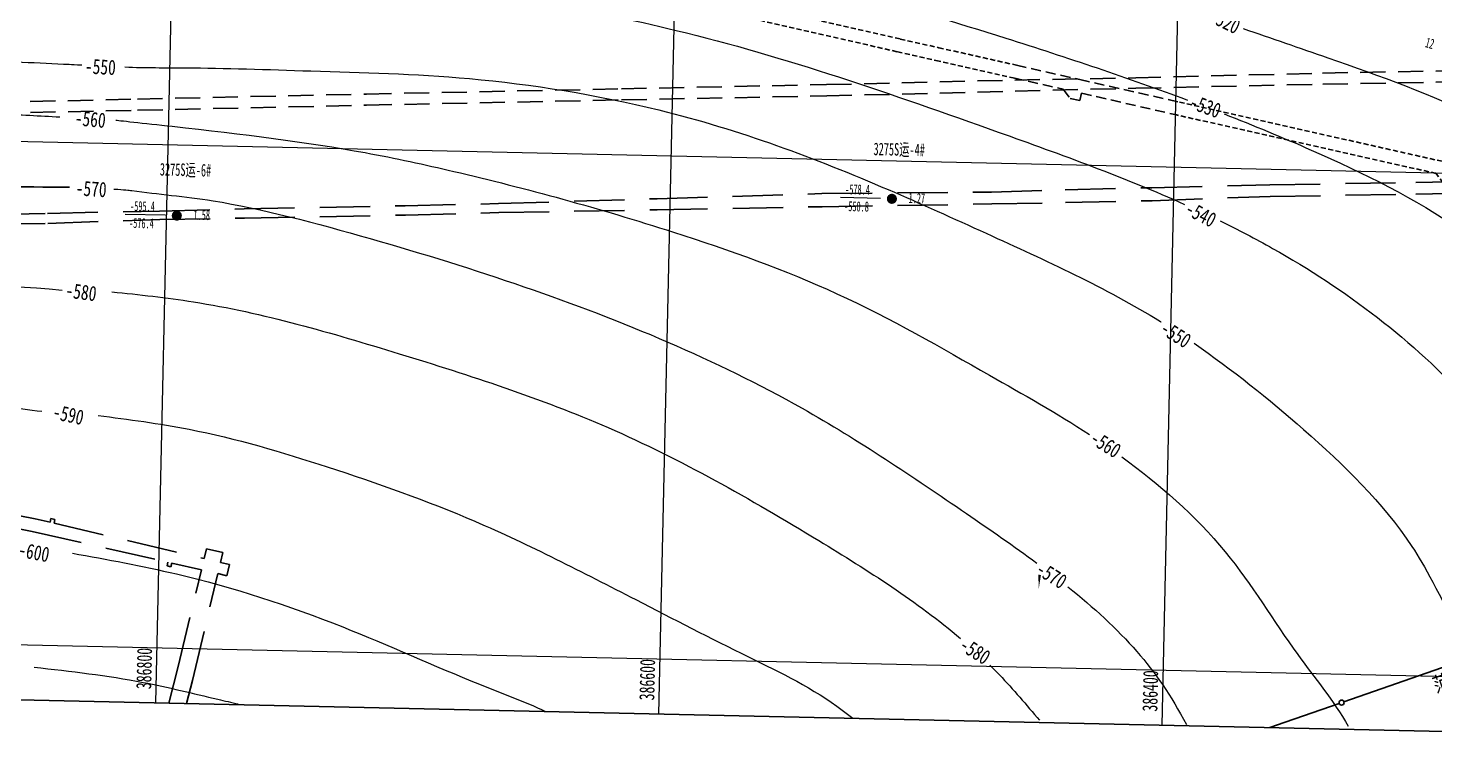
# Model space of a CAD drawing. Header units: millimetres. Extents: x 97264 to 263559, y 385279 to 783825.
# Drawn here: x 97735 to 98294, y 386282 to 386568 of the extents above; entities that cross this region are included whole.
import ezdxf
from ezdxf.enums import TextEntityAlignment as Align

# ---------------------------------------------------------------- set-up
doc = ezdxf.new("R2010")
doc.units = ezdxf.units.MM
doc.linetypes.add('2-1', pattern=[3, 2, -1])
for name, color, linetype in [('DZ-等高线', 7, 'Continuous'), ('SW--超前探查孔（12煤层）', 7, 'Continuous'), ('井下钻孔地质', 7, 'Continuous'), ('井下钻孔水文观测', 7, 'Continuous'), ('图廓方格网', 7, 'Continuous'), ('岩巷巷道及名称', 30, 'Continuous'), ('煤巷12-1甲巷道及名称', 3, 'Continuous'), ('煤巷8巷道及名称', 8, 'Continuous'), ('边界-保安煤柱', 1, 'Continuous'), ('采面产状', 7, 'Continuous')]:
    doc.layers.add(name, color=color, linetype=linetype)
doc.layers.add('DZ7煤煤巷', color=7, linetype='Continuous', lineweight=30)
doc.styles.add('2巷道名称、边界、露头、断层等名称注记', font='simfang.ttf', dxfattribs={"width": 0.83, "height": 6})
doc.styles.add('HT', font='simhei.ttf', dxfattribs={"width": 0.9})
doc.styles.add('坐标注记', font='simhei.ttf', dxfattribs={"width": 0.67, "height": 6})
doc.styles.add('工作面回采年度、钻孔编号注记', font='', dxfattribs={"width": 0.6, "height": 5})
doc.styles.add('高程、煤厚、断层产状要素等数字注记', font='simhei.ttf', dxfattribs={"width": 0.6, "height": 4})
doc.styles.get('工作面回采年度、钻孔编号注记').set_extended_font_data('SimSun')

msp = doc.modelspace()

# ---------------------------------------------------------------- hatches: boundary and pattern name
at = {"layer": 'SW--超前探查孔（12煤层）', "lineweight": 30, "ltscale": 1.2}
h = msp.add_hatch(color=7, dxfattribs=at)
h.dxf.hatch_style = 1
h.paths.add_polyline_path([(98136.22, 386344.81), (98137.16, 386350.75), (98136.16, 386350.83)])
edge = h.paths.add_edge_path(flags=17)
edge.add_line((98136.66, 386350.79), (98136.22, 386344.81))

# ---------------------------------------------------------------- linework, layer by layer
at = {"layer": 'DZ-等高线', "color": 7, "lineweight": 15, "ltscale": 10}
for points, knots in [([(97782.72, 386626.92), (97803.7, 386625.91), (97851.02, 386624.41), (97923.68, 386611.86), (98017.34, 386595.76), (98107.67, 386569.7), (98171.59, 386548.4), (98195.43, 386539.51)], [45.439805, 45.439805, 45.439805, 45.439805, 107.126225, 187.255694, 266.246745, 392.217291, 468.569934, 468.569934, 468.569934, 468.569934]), ([(97775.22, 386587.59), (97775.22, 386587.59), (97816.45, 386586.7), (97887.12, 386586.86), (98001.54, 386568.66), (98102.97, 386533.07), (98170.12, 386508.86), (98194.28, 386498.05)], [239.940041, 239.940041, 239.940041, 239.940041, 246.460741, 349.769837, 458.058075, 592.274135, 671.678452, 671.678452, 671.678452, 671.678452]), ([(98312, 386531.95), (98292.76, 386541.58), (98260.54, 386553.03), (98228.83, 386563.99), (98217.66, 386567.8)], [248.750636, 248.750636, 248.750636, 248.750636, 313.063955, 348.234788, 348.234788, 348.234788, 348.234788]), ([(97772.99, 386552.66), (97781.47, 386552.31), (97803.91, 386552.58), (97849.36, 386550.88), (97911.52, 386549.5), (97995.08, 386536.16), (98060.73, 386511.35), (98125.96, 386481.75), (98162.8, 386464.97), (98184.87, 386451.37), (98184.97, 386451.31)], [60.966929, 60.966929, 60.966929, 60.966929, 89.454358, 144.352227, 208.360901, 280.215111, 375.1475, 417.797774, 495.435656, 495.788791, 495.788791, 495.788791, 495.788791]), ([(97769.48, 386531.51), (97769.48, 386531.51), (97810.04, 386527.22), (97858.92, 386521.15), (97920.95, 386507.57), (97983.22, 386490.58), (98059.27, 386463.46), (98111.08, 386433.09), (98143.19, 386415.26), (98156.45, 386406.58)], [298.601768, 298.601768, 298.601768, 298.601768, 326.312274, 397.06024, 434.35847, 527.574046, 597.226994, 671.034909, 722.043864, 722.043864, 722.043864, 722.043864]), ([(98209.96, 386533.97), (98221.59, 386529.44), (98254.07, 386516.06), (98288.67, 386499.04), (98309.33, 386484.1), (98311.77, 386482.26)], [484.116275, 484.116275, 484.116275, 484.116275, 521.514697, 589.286684, 598.53039, 598.53039, 598.53039, 598.53039]), ([(97768.64, 386504.15), (97773.17, 386503.89), (97785, 386502.2), (97814.14, 386499.89), (97892.9, 386478.98), (97971.63, 386452.67), (98048.63, 386415.22), (98095.62, 386383.38), (98126.44, 386362.17), (98135.51, 386355.48)], [500.892413, 500.892413, 500.892413, 500.892413, 505.606447, 542.31185, 604.071941, 726.443446, 787.665327, 868.344795, 904.050569, 904.050569, 904.050569, 904.050569]), ([(98208.38, 386491.47), (98215.42, 386488.04), (98251.79, 386469.14), (98287.18, 386442.48), (98310.31, 386416.03), (98311.76, 386414.33)], [687.237117, 687.237117, 687.237117, 687.237117, 710.726435, 809.947688, 816.682329, 816.682329, 816.682329, 816.682329]), ([(98198, 386442.82), (98213.19, 386432.42), (98244.07, 386407.51), (98280.11, 386372.72), (98294.46, 386345.34), (98305.71, 386322.95)], [511.384991, 511.384991, 511.384991, 511.384991, 566.744827, 630.04362, 659.261924, 659.261924, 659.261924, 659.261924]), ([(98169.26, 386397.75), (98183.93, 386387.07), (98212, 386362.66), (98235.33, 386322.41), (98253.27, 386301.14), (98259.3, 386290.57)], [738.407318, 738.407318, 738.407318, 738.407318, 794.438352, 845.488655, 880.961444, 880.961444, 880.961444, 880.961444]), ([(98147.91, 386345.98), (98158.04, 386337.86), (98176.03, 386321.54), (98188.73, 386302.95), (98195, 386291.24)], [920.699847, 920.699847, 920.699847, 920.699847, 962.677979, 1001.522953, 1001.522953, 1001.522953, 1001.522953])]:
    msp.add_open_spline(points, degree=3, knots=knots, dxfattribs=at)
at = {"layer": 'DZ-等高线', "color": 0, "lineweight": -3}
msp.add_open_spline([(97271.62, 386556.98), (97283.93, 386553.47), (97313.68, 386545.01), (97373.73, 386537.73), (97460.52, 386524.07), (97552.47, 386507.88), (97653.03, 386505.2), (97713.23, 386505.15), (97750.99, 386504.87)], degree=3, knots=[0, 0, 0, 0, 38.334499, 92.677993, 180.9941, 302.258479, 371.914595, 482.516396, 482.516396, 482.516396, 482.516396], dxfattribs=at)
at = {"layer": 'DZ-等高线', "color": 0, "lineweight": 15, "ltscale": 10}
for points, knots in [([(97468.3, 386555.11), (97486.61, 386551.97), (97521.85, 386545.94), (97572.77, 386538.17), (97639.7, 386537.44), (97697.32, 386535.44), (97739.22, 386533.23), (97747.18, 386532.83)], [0, 0, 0, 0, 55.769843, 107.286125, 154.233986, 256.30018, 280.228102, 280.228102, 280.228102, 280.228102]), ([(97708.96, 386556.65), (97723.46, 386554.85), (97737.95, 386554.36), (97751.1, 386553.72), (97755.92, 386553.46)], [0, 0, 0, 0, 38.475286, 42.416838, 42.416838, 42.416838, 42.416838])]:
    msp.add_open_spline(points, degree=3, knots=knots, dxfattribs=at)
at = {"layer": 'DZ-等高线', "color": 0, "lineweight": 15, "ltscale": 2}
for points, knots in [([(97289.65, 386500.44), (97304.54, 386497.37), (97339.35, 386490.21), (97400.06, 386483.18), (97481.78, 386471.19), (97581.55, 386465.84), (97669.8, 386464.15), (97720.01, 386466.83), (97748.16, 386463.97)], [0, 0, 0, 0, 45.59752, 106.57504, 183.14126, 293.771995, 386.977005, 449.678986, 449.678986, 449.678986, 449.678986]), ([(97269.28, 386462.99), (97282.96, 386460.36), (97330, 386451.34), (97407.86, 386437.15), (97506.67, 386421.49), (97597.48, 386422.09), (97671.24, 386420.31), (97715.6, 386418.83), (97735.02, 386416.42), (97740.01, 386415.8)], [0.72047, 0.72047, 0.72047, 0.72047, 42.514759, 144.393976, 238.294742, 341.918924, 416.170626, 459.812576, 474.887254, 474.887254, 474.887254, 474.887254]), ([(97767.92, 386463.29), (97778.75, 386462.14), (97817.55, 386458.02), (97883.38, 386438.66), (97968.55, 386411.27), (98041.32, 386369.66), (98087.92, 386340.17), (98105.19, 386325.5)], [0, 0, 0, 0, 32.624894, 116.932129, 205.033674, 300.096732, 368.266625, 368.266625, 368.266625, 368.266625]), ([(97762.4, 386414.16), (97774.52, 386412.57), (97805.46, 386408.5), (97855.46, 386393.62), (97915.37, 386372.37), (97969.93, 386344.04), (98018.47, 386319.14), (98048.43, 386304.84), (98060.99, 386294.88), (98062.36, 386293.75)], [0, 0, 0, 0, 36.636355, 93.513102, 155.997512, 227.15369, 277.387183, 320.247164, 325.603195, 325.603195, 325.603195, 325.603195]), ([(97752.2, 386359.39), (97766.05, 386356.87), (97802.64, 386350.22), (97856.93, 386332.48), (97904.29, 386310.67), (97931.74, 386300.5), (97940.29, 386296.47)], [0, 0, 0, 0, 42.209427, 111.536144, 170.443823, 198.874567, 198.874567, 198.874567, 198.874567]), ([(98116.86, 386314.84), (98118.14, 386313.59), (98125.03, 386306.62), (98131.38, 386299.1), (98136.57, 386292.96)], [384.124389, 384.124389, 384.124389, 384.124389, 389.520296, 413.602492, 413.602492, 413.602492, 413.602492])]:
    msp.add_open_spline(points, degree=3, knots=knots, dxfattribs=at)
msp.add_spline([(97736.98, 386314.07), (97780.32, 386308.05), (97809.99, 386301.32), (97818.13, 386299.46)], degree=3, dxfattribs=at)
at = {"layer": 'DZ7煤煤巷', "color": 32, "linetype": '2-1', "lineweight": -3, "ltscale": 10}
for points in [[(97691.32, 386493.3), (97742.34, 386494.45), (97786.82, 386495.41), (97820.52, 386496.21), (97884.52, 386497.48), (97921.62, 386498.34), (97984.57, 386500.3), (97984.57, 386500.3), (98050.09, 386502.32), (98117.52, 386502.94), (98146.82, 386503.84), (98181.27, 386504.67), (98228.15, 386505.82), (98286.12, 386506.74), (98320.9, 386507.46), (98365.29, 386508.78), (98417.67, 386508.41)], [(97691.4, 386489.7), (97742.45, 386490.49), (97786.9, 386492.01), (97820.6, 386492.6), (97884.6, 386493.78), (97921.69, 386494.78), (97984.66, 386495.9), (98050.2, 386497.12), (98117.63, 386498.2), (98146.94, 386498.74), (98181.38, 386499.49), (98228.24, 386501.22), (98286.22, 386502.04), (98321.34, 386502.76), (98365.48, 386503.57), (98424.58, 386504.02)], [(97281.58, 386477.1), (97292.1, 386474.51), (97305.2, 386471.55), (97305.53, 386473.02), (97307.09, 386472.67), (97306.76, 386471.2), (97362.08, 386458.73), (97416.41, 386446.26), (97496.2, 386428.16), (97540.99, 386418), (97579.36, 386409.64), (97624.23, 386398.19), (97624.23, 386398.19), (97701.9, 386380.03), (97701.9, 386380.03), (97737.37, 386373.09), (97743.34, 386371.69), (97743.68, 386373.15), (97745.24, 386372.78), (97744.9, 386371.32), (97804.54, 386357.28)], [(97281.48, 386472.01), (97291.04, 386469.8), (97353.67, 386455.98), (97353.34, 386454.53), (97354.9, 386454.17), (97355.23, 386455.64), (97361.08, 386454.35), (97415.25, 386441.22), (97495.07, 386423.29), (97539.91, 386413.25), (97578.17, 386404.43), (97623.18, 386393.56), (97623.18, 386393.56), (97700.77, 386375.04), (97700.77, 386375.04), (97736.22, 386367.97), (97790.14, 386355.82), (97789.81, 386354.36), (97791.37, 386354.01), (97791.7, 386355.47), (97803.48, 386352.81)], [(97804.54, 386357.28), (97805.47, 386361.18), (97812.02, 386359.62), (97811.09, 386355.73)], [(97790.55, 386299.8), (97794.29, 386314.33), (97803.48, 386352.81)], [(97797.53, 386299.65), (97799.89, 386308.82), (97810.03, 386351.31)], [(97811.09, 386355.73), (97814.67, 386354.88), (97813.62, 386350.45), (97810.03, 386351.31)]]:
    msp.add_lwpolyline(points, dxfattribs=at)
at = {"layer": 'SW--超前探查孔（12煤层）', "color": 7, "lineweight": 0, "ltscale": 1.2}
msp.add_lwpolyline([(98136.22, 386344.81, 5, 5, 0), (98136.22, 386344.81, 5, 5, 0), (98136.22, 386344.81, 0, 0, 0), (98137.16, 386350.75, 0, 0, 0), (98136.16, 386350.83, 0, 0, 0), (98136.22, 386344.81, 0, 0, 0)], format="xyseb", dxfattribs=at)
at = {"layer": '井下钻孔地质', "color": 7, "lineweight": 0, "ltscale": 2, "const_width": 2}
for points in [[(98077.89, 386499.25, 1), (98077.94, 386501.25, 1)], [(97793.67, 386492.58, 1), (97793.72, 386494.58, 1)]]:
    msp.add_lwpolyline(points, format="xyb", close=True, dxfattribs=at)
at = {"layer": '井下钻孔地质', "color": 7, "lineweight": 0, "elevation": -199.68}
for points in [[(98057.44, 386500.87), (98073.44, 386500.51)], [(97773.22, 386494.19), (97789.22, 386493.84)]]:
    msp.add_lwpolyline(points, dxfattribs=at)
at = {"layer": '图廓方格网', "color": 7, "lineweight": 0}
for p, q in [((97785.38, 386299.92), (97801.85, 387039.48)), ((97985.33, 386295.46), (98001.79, 387034.59)), ((98185.28, 386291.01), (98201.74, 387030.14)), ((98612.4, 386503.35), (97270.85, 386533.23)), ((98607.94, 386303.4), (97266.39, 386333.28))]:
    msp.add_line(p, q, dxfattribs=at)
at = {"layer": '岩巷巷道及名称', "color": 3, "linetype": '2-1', "lineweight": 30, "ltscale": 2}
for p, q in [((98127.39, 386553.38), (98152.59, 386547.7, -611.55)), ((98126.17, 386548.33), (98145.98, 386543.86, -611.49)), ((98152.59, 386547.7, -611.55), (98192.23, 386538.66, -616.69)), ((98153.3, 386542.21, -611.79), (98191.07, 386533.59, -616.69)), ((98148.74, 386540.17, -611.29), (98152.64, 386539.28, -611.79))]:
    msp.add_line(p, q, dxfattribs=at)
at = {"layer": '岩巷巷道及名称', "color": 3, "linetype": '2-1', "lineweight": 30, "ltscale": 2, "elevation": -611.55}
for points in [[(98145.98, 386543.86), (98148.73, 386540.16)], [(98153.3, 386542.21), (98152.64, 386539.28)]]:
    msp.add_lwpolyline(points, dxfattribs=at)
at = {"layer": '煤巷12-1甲巷道及名称', "color": 3, "linetype": '2-1', "lineweight": 30}
for points in [[(97381.12, 386721.64), (97397.44, 386717.96), (97442.84, 386707.66), (97515.85, 386691.16), (97563.68, 386680.37), (97641.25, 386662.87), (97709.96, 386647.84), (97774.74, 386633.15), (97842.96, 386617.75), (97891.22, 386606.85), (97955.54, 386592.31), (98014.85, 386578.95), (98081.25, 386563.77), (98096.52, 386560.33), (98127.39, 386553.38)], [(97379.62, 386716.64), (97396.3, 386712.88), (97441.69, 386702.59), (97514.7, 386686.09), (97562.54, 386675.3), (97640.11, 386657.8), (97708.78, 386642.61), (97773.6, 386628.07), (97841.81, 386612.68), (97890.07, 386601.77), (97951.47, 386587.9), (97953.91, 386585.09), (97957.81, 386584.21), (97958.29, 386586.36), (98013.71, 386573.88), (98080.11, 386558.7), (98095.37, 386555.25), (98126.17, 386548.33)], [(98192.22, 386538.66), (98341.13, 386505.13)], [(98349.45, 386503.25), (98353.28, 386502.39), (98352.14, 386497.32), (98301.57, 386508.71), (98300.91, 386505.76), (98297.01, 386506.65), (98294.24, 386510.35), (98191.08, 386533.59)]]:
    msp.add_lwpolyline(points, dxfattribs=at)
at = {"layer": '煤巷8巷道及名称', "color": 252, "linetype": '2-1', "lineweight": 30, "ltscale": 5}
for points in [[(97415.91, 386532.33), (97506.17, 386533.73), (97600.52, 386536.09), (97705.45, 386538.22), (97778.02, 386539.9), (97869.04, 386541.88), (97970.39, 386543.97), (98051.92, 386545.65), (98126.77, 386547.45), (98174.85, 386548.32), (98249.09, 386550.23), (98343.71, 386551.91), (98400.91, 386553.2)], [(97416.02, 386527.79), (97506.26, 386529.58), (97600.62, 386531.94), (97705.54, 386533.92), (97778.11, 386535.46), (97869.13, 386537.48), (97970.49, 386539.6), (98052.02, 386541.15), (98126.87, 386543.05), (98174.93, 386544.22), (98249.18, 386545.81), (98343.64, 386547.51), (98408.41, 386549.43)]]:
    msp.add_lwpolyline(points, dxfattribs=at)
at = {"layer": '边界-保安煤柱', "color": 1, "lineweight": 30, "ltscale": 10}
for points in [[(98257.61, 386300.31), (98323.33, 386323.17), (98325.22, 386323.83), (98352.06, 386333.17)], [(98228.13, 386290.06), (98228.88, 386290.32), (98230.77, 386290.98), (98255.72, 386299.66)]]:
    msp.add_lwpolyline(points, dxfattribs=at)
at = {"layer": '边界-保安煤柱', "color": 1, "lineweight": 30}
msp.add_circle((98256.67, 386299.98), 1, dxfattribs=at)
at = {"layer": '采面产状', "color": 7, "lineweight": -3}
msp.add_lwpolyline([(97282.38, 387051.05), (97265.91, 386311.48), (98607.46, 386281.61), (98623.93, 387021.17)], close=True, dxfattribs=at)

# ---------------------------------------------------------------- texts
at = {"layer": 'DZ-等高线', "color": 7, "lineweight": 15, "ltscale": 10, "style": 'HT', "width": 0.75}
for s, rotation, p in [('-520', 333.665, (98203.43, 386570.97)), ('-530', 340.2995, (98195.77, 386536.32)), ('-540', 332.5006, (98193.92, 386494.36)), ('-550', 327.8769, (98183.99, 386447.14)), ('-560', 327.8769, (98156.11, 386403.43)), ('-570', 327.8769, (98134.62, 386351.43)), ('-580', 327.8769, (98104.2, 386321.3))]:
    msp.add_text(s, height=6, rotation=rotation, dxfattribs=at).set_placement(p)
at = {"layer": 'DZ-等高线', "color": 7, "lineweight": 15, "style": 'HT', "width": 0.75}
for s, rotation, p in [('-550', 356.9798, (97757.06, 386550.08)), ('-560', 354.6975, (97752.96, 386529.51)), ('-570', 356.5238, (97753.4, 386501.62)), ('-580', 352.4117, (97749.22, 386461.1)), ('-590', 347.5612, (97743.98, 386412.9)), ('-600', 349.0494, (97730.37, 386358.07))]:
    msp.add_text(s, height=6, rotation=rotation, dxfattribs=at).set_placement(p)
at = {"layer": '井下钻孔地质', "color": 7, "lineweight": 0, "ltscale": 2, "style": '工作面回采年度、钻孔编号注记', "width": 0.6}
for s, p in [('3275S运-4#', (98080.82, 386519.79)), ('3275S运-6#', (97797.16, 386511.69))]:
    msp.add_text(s, height=5, rotation=358.7242, dxfattribs=at).set_placement(p, align=Align.MIDDLE)
at = {"layer": '井下钻孔地质', "color": 7, "lineweight": 0, "ltscale": 2, "style": '高程、煤厚、断层产状要素等数字注记', "width": 0.6}
for s, p in [('-578.4', (98059.33, 386502.08, -210.01)), ('1.27', (98084.53, 386498.6, -210.01)), ('-595.4', (97775.11, 386495.41, -210.01)), ('1.58', (97800.31, 386491.93, -210.01)), ('-550.8', (98058.93, 386495.38, -210.01)), ('-576.4', (97774.71, 386488.7, -210.01))]:
    msp.add_text(s, height=4, rotation=358.7242, dxfattribs=at).set_placement(p)
at = {"layer": '井下钻孔水文观测', "color": 7, "lineweight": 0, "style": 'HT', "width": 0.6}
msp.add_text('12', height=4, rotation=343.9529, dxfattribs=at).set_placement((98289.63, 386560.63))
at = {"layer": '图廓方格网', "lineweight": 0, "style": '坐标注记', "width": 0.67}
for s, p in [('386800', (97783.5, 386305.29)), ('386600', (97983.45, 386300.84)), ('386400', (98183.4, 386296.38))]:
    msp.add_text(s, height=6, rotation=88.7242, dxfattribs=at).set_placement(p)
at = {"layer": '边界-保安煤柱', "color": 7, "lineweight": 30, "style": '2巷道名称、边界、露头、断层等名称注记', "width": 0.83}
msp.add_text('范钱井田边界5煤层保护煤柱线', height=6, rotation=18.9612, dxfattribs=at).set_placement((98294.16, 386303.85))

doc.saveas('drawing.dxf')
